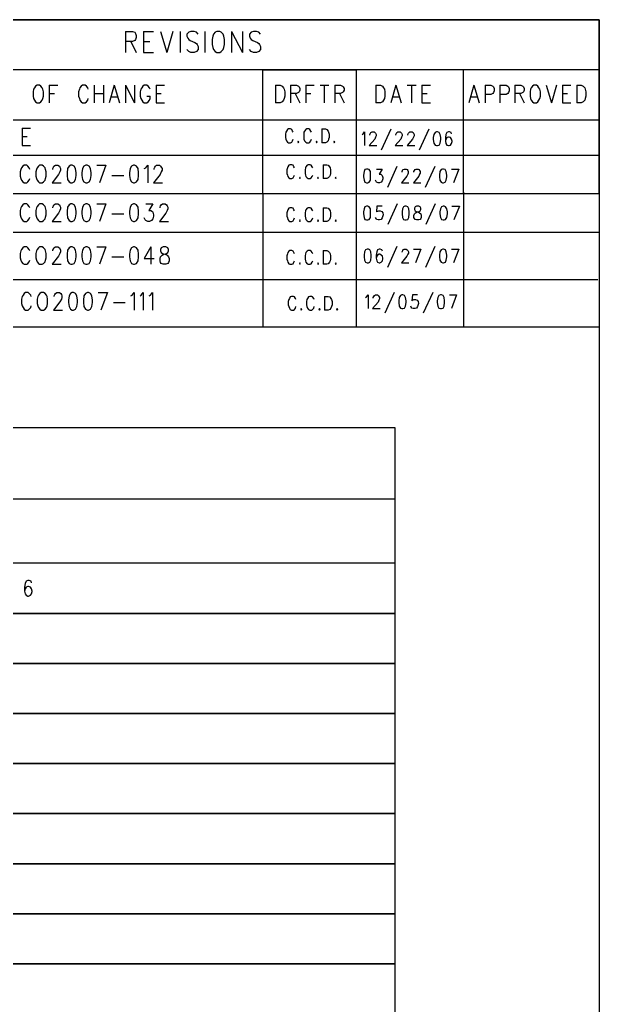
# Model space of a CAD drawing. Extents: x 11.9 to 28.1, y 10.8 to 21.2.
# Drawn here: x 26.067 to 28.093, y 17.754 to 21.199 of the extents above; entities that cross this region are included whole.
import ezdxf

# ---------------------------------------------------------------- set-up
doc = ezdxf.new("R2010")
doc.units = 0
doc.header["$MEASUREMENT"] = 0
doc.layers.add('LAYNR1', color=2, linetype='Continuous')

msp = doc.modelspace()

# ---------------------------------------------------------------- linework, layer by layer
at = {"layer": 'LAYNR1', "color": 7}
for points in [[(11.892, 21.199), (28.093, 21.199)], [(28.093, 21.199), (25.093, 21.199)], [(28.093, 21.199), (28.093, 10.799)], [(28.093, 20.591), (28.093, 21.199)], [(26.437, 21.158), (26.437, 21.084)], [(26.437, 21.158), (26.462, 21.158), (26.47, 21.155), (26.472, 21.151), (26.475, 21.144), (26.475, 21.137), (26.472, 21.13), (26.47, 21.126), (26.462, 21.123), (26.437, 21.123)], [(26.5, 21.158), (26.5, 21.084)], [(26.5, 21.158), (26.535, 21.158)], [(26.56, 21.158), (26.582, 21.084)], [(26.603, 21.158), (26.582, 21.084)], [(26.628, 21.158), (26.628, 21.084)], [(26.691, 21.148), (26.685, 21.155), (26.677, 21.158), (26.666, 21.158), (26.658, 21.155), (26.652, 21.148), (26.652, 21.141)], [(26.715, 21.158), (26.715, 21.084)], [(26.756, 21.158), (26.751, 21.155), (26.745, 21.148), (26.742, 21.141)], [(26.781, 21.141), (26.778, 21.148), (26.772, 21.155), (26.767, 21.158), (26.756, 21.158)], [(26.808, 21.158), (26.808, 21.084)], [(26.808, 21.158), (26.846, 21.084)], [(26.846, 21.158), (26.846, 21.084)], [(26.909, 21.148), (26.903, 21.155), (26.895, 21.158), (26.884, 21.158), (26.876, 21.155), (26.871, 21.148), (26.871, 21.141)], [(26.456, 21.123), (26.475, 21.084)], [(26.5, 21.123), (26.522, 21.123)], [(26.652, 21.141), (26.655, 21.134), (26.658, 21.13), (26.663, 21.126), (26.68, 21.119), (26.685, 21.116), (26.688, 21.112)], [(26.742, 21.141), (26.74, 21.13), (26.74, 21.112)], [(26.783, 21.112), (26.783, 21.13), (26.781, 21.141)], [(26.871, 21.141), (26.873, 21.134), (26.876, 21.13), (26.882, 21.126), (26.898, 21.119), (26.903, 21.116), (26.906, 21.112)], [(26.5, 21.084), (26.535, 21.084)], [(26.666, 21.084), (26.658, 21.088), (26.652, 21.095)], [(26.677, 21.084), (26.666, 21.084)], [(26.688, 21.112), (26.691, 21.105), (26.691, 21.095), (26.685, 21.088), (26.677, 21.084)], [(26.74, 21.112), (26.742, 21.102), (26.745, 21.095), (26.751, 21.088), (26.756, 21.084)], [(26.756, 21.084), (26.767, 21.084)], [(26.767, 21.084), (26.772, 21.088), (26.778, 21.095), (26.781, 21.102), (26.783, 21.112)], [(26.884, 21.084), (26.876, 21.088), (26.871, 21.095)], [(26.895, 21.084), (26.884, 21.084)], [(26.906, 21.112), (26.909, 21.105), (26.909, 21.095), (26.903, 21.088), (26.895, 21.084)], [(28.093, 21.024), (25.093, 21.024)], [(26.917, 20.591), (26.917, 21.024)], [(26.917, 21.024), (27.243, 21.024)], [(27.243, 21.024), (27.243, 20.591)], [(27.618, 20.591), (27.618, 21.024)], [(28.093, 20.599), (28.093, 21.024)], [(26.116, 20.956), (26.114, 20.947), (26.114, 20.932)], [(26.128, 20.97), (26.123, 20.967), (26.119, 20.961), (26.116, 20.956)], [(26.148, 20.956), (26.146, 20.961), (26.141, 20.967), (26.137, 20.97), (26.128, 20.97)], [(26.151, 20.932), (26.151, 20.947), (26.148, 20.956)], [(26.171, 20.97), (26.171, 20.909)], [(26.171, 20.97), (26.201, 20.97)], [(26.276, 20.956), (26.273, 20.947), (26.273, 20.932)], [(26.307, 20.956), (26.305, 20.961), (26.301, 20.967), (26.296, 20.97), (26.287, 20.97), (26.282, 20.967), (26.278, 20.961), (26.276, 20.956)], [(26.328, 20.97), (26.328, 20.909)], [(26.36, 20.97), (26.36, 20.909)], [(26.398, 20.97), (26.38, 20.909)], [(26.398, 20.97), (26.416, 20.909)], [(26.437, 20.97), (26.437, 20.909)], [(26.437, 20.97), (26.469, 20.909)], [(26.469, 20.97), (26.469, 20.909)], [(26.491, 20.956), (26.489, 20.947), (26.489, 20.932)], [(26.523, 20.956), (26.521, 20.961), (26.516, 20.967), (26.512, 20.97), (26.503, 20.97), (26.498, 20.967), (26.494, 20.961), (26.491, 20.956)], [(26.544, 20.97), (26.544, 20.909)], [(26.544, 20.97), (26.573, 20.97)], [(26.962, 20.97), (26.962, 20.909)], [(26.962, 20.97), (26.978, 20.97), (26.985, 20.967), (26.989, 20.961), (26.992, 20.956)], [(26.992, 20.956), (26.994, 20.947), (26.994, 20.932)], [(27.014, 20.97), (27.014, 20.909)], [(27.014, 20.97), (27.035, 20.97), (27.042, 20.967), (27.044, 20.964), (27.046, 20.959), (27.046, 20.953), (27.044, 20.947), (27.042, 20.944), (27.035, 20.941), (27.014, 20.941)], [(27.067, 20.97), (27.067, 20.909)], [(27.067, 20.97), (27.096, 20.97)], [(27.117, 20.97), (27.148, 20.97)], [(27.132, 20.97), (27.132, 20.909)], [(27.169, 20.97), (27.169, 20.909)], [(27.169, 20.97), (27.189, 20.97), (27.196, 20.967), (27.198, 20.964), (27.201, 20.959), (27.201, 20.953), (27.198, 20.947), (27.196, 20.944), (27.189, 20.941), (27.169, 20.941)], [(27.312, 20.97), (27.312, 20.909)], [(27.312, 20.97), (27.328, 20.97), (27.335, 20.967), (27.339, 20.961), (27.342, 20.956)], [(27.342, 20.956), (27.344, 20.947), (27.344, 20.932)], [(27.382, 20.97), (27.364, 20.909)], [(27.382, 20.97), (27.401, 20.909)], [(27.421, 20.97), (27.453, 20.97)], [(27.437, 20.97), (27.437, 20.909)], [(27.473, 20.97), (27.473, 20.909)], [(27.473, 20.97), (27.503, 20.97)], [(27.655, 20.97), (27.637, 20.909)], [(27.655, 20.97), (27.673, 20.909)], [(27.694, 20.97), (27.694, 20.909)], [(27.694, 20.97), (27.714, 20.97), (27.721, 20.967), (27.723, 20.964), (27.726, 20.959), (27.726, 20.95), (27.723, 20.944), (27.721, 20.941), (27.714, 20.938), (27.694, 20.938)], [(27.746, 20.97), (27.746, 20.909)], [(27.746, 20.97), (27.767, 20.97), (27.773, 20.967), (27.776, 20.964), (27.778, 20.959), (27.778, 20.95), (27.776, 20.944), (27.773, 20.941), (27.767, 20.938), (27.746, 20.938)], [(27.798, 20.97), (27.798, 20.909)], [(27.798, 20.97), (27.819, 20.97), (27.826, 20.967), (27.828, 20.964), (27.83, 20.959), (27.83, 20.953), (27.828, 20.947), (27.826, 20.944), (27.819, 20.941), (27.798, 20.941)], [(27.853, 20.956), (27.851, 20.947), (27.851, 20.932)], [(27.864, 20.97), (27.86, 20.967), (27.855, 20.961), (27.853, 20.956)], [(27.885, 20.956), (27.882, 20.961), (27.878, 20.967), (27.873, 20.97), (27.864, 20.97)], [(27.887, 20.932), (27.887, 20.947), (27.885, 20.956)], [(27.907, 20.97), (27.926, 20.909)], [(27.944, 20.97), (27.926, 20.909)], [(27.964, 20.97), (27.964, 20.909)], [(27.964, 20.97), (27.994, 20.97)], [(28.014, 20.97), (28.014, 20.909)], [(28.014, 20.97), (28.03, 20.97), (28.037, 20.967), (28.042, 20.961), (28.044, 20.956)], [(28.044, 20.956), (28.046, 20.947), (28.046, 20.932)], [(26.114, 20.932), (26.116, 20.924), (26.119, 20.918), (26.123, 20.912), (26.128, 20.909)], [(26.137, 20.909), (26.141, 20.912), (26.146, 20.918), (26.148, 20.924), (26.151, 20.932)], [(26.171, 20.941), (26.189, 20.941)], [(26.273, 20.932), (26.276, 20.924), (26.278, 20.918), (26.282, 20.912), (26.287, 20.909)], [(26.296, 20.909), (26.301, 20.912), (26.305, 20.918), (26.307, 20.924)], [(26.328, 20.941), (26.36, 20.941)], [(26.387, 20.929), (26.41, 20.929)], [(26.489, 20.932), (26.491, 20.924), (26.494, 20.918), (26.498, 20.912), (26.503, 20.909)], [(26.512, 20.909), (26.516, 20.912), (26.521, 20.918), (26.523, 20.924), (26.523, 20.932)], [(26.512, 20.932), (26.523, 20.932)], [(26.544, 20.941), (26.562, 20.941)], [(26.994, 20.932), (26.992, 20.924), (26.989, 20.918), (26.985, 20.912), (26.978, 20.909)], [(27.03, 20.941), (27.046, 20.909)], [(27.067, 20.941), (27.085, 20.941)], [(27.185, 20.941), (27.201, 20.909)], [(27.344, 20.932), (27.342, 20.924), (27.339, 20.918), (27.335, 20.912), (27.328, 20.909)], [(27.371, 20.929), (27.394, 20.929)], [(27.473, 20.941), (27.492, 20.941)], [(27.644, 20.929), (27.667, 20.929)], [(27.814, 20.941), (27.83, 20.909)], [(27.851, 20.932), (27.853, 20.924), (27.855, 20.918), (27.86, 20.912), (27.864, 20.909)], [(27.873, 20.909), (27.878, 20.912), (27.882, 20.918), (27.885, 20.924), (27.887, 20.932)], [(27.964, 20.941), (27.982, 20.941)], [(28.046, 20.932), (28.044, 20.924), (28.042, 20.918), (28.037, 20.912), (28.03, 20.909)], [(26.128, 20.909), (26.137, 20.909)], [(26.287, 20.909), (26.296, 20.909)], [(26.503, 20.909), (26.512, 20.909)], [(26.544, 20.909), (26.573, 20.909)], [(26.978, 20.909), (26.962, 20.909)], [(27.328, 20.909), (27.312, 20.909)], [(27.473, 20.909), (27.503, 20.909)], [(27.864, 20.909), (27.873, 20.909)], [(27.964, 20.909), (27.994, 20.909)], [(28.03, 20.909), (28.014, 20.909)], [(25.093, 20.849), (28.093, 20.849)], [(28.093, 20.849), (28.093, 20.724)], [(26.076, 20.82), (26.076, 20.759)], [(26.076, 20.82), (26.105, 20.82)], [(27.023, 20.806), (27.021, 20.81), (27.018, 20.815), (27.014, 20.817), (27.007, 20.817), (27.003, 20.815), (27, 20.81), (26.998, 20.806)], [(27.087, 20.806), (27.085, 20.81), (27.081, 20.815), (27.078, 20.817), (27.071, 20.817), (27.067, 20.815), (27.063, 20.81), (27.061, 20.806)], [(27.123, 20.817), (27.123, 20.769)], [(27.123, 20.817), (27.136, 20.817), (27.141, 20.815), (27.145, 20.81), (27.147, 20.806)], [(27.364, 20.816), (27.331, 20.743)], [(27.497, 20.816), (27.464, 20.743)], [(26.076, 20.791), (26.094, 20.791)], [(26.998, 20.806), (26.996, 20.799), (26.996, 20.787)], [(26.996, 20.787), (26.998, 20.781), (27, 20.776), (27.003, 20.771), (27.007, 20.769)], [(27.014, 20.769), (27.018, 20.771), (27.021, 20.776), (27.023, 20.781)], [(27.041, 20.774), (27.04, 20.771), (27.041, 20.769)], [(27.041, 20.769), (27.043, 20.771), (27.041, 20.774)], [(27.061, 20.806), (27.06, 20.799), (27.06, 20.787)], [(27.06, 20.787), (27.061, 20.781), (27.063, 20.776), (27.067, 20.771), (27.071, 20.769)], [(27.078, 20.769), (27.081, 20.771), (27.085, 20.776), (27.087, 20.781)], [(27.105, 20.774), (27.103, 20.771), (27.105, 20.769)], [(27.105, 20.769), (27.107, 20.771), (27.105, 20.774)], [(27.149, 20.787), (27.147, 20.781), (27.145, 20.776), (27.141, 20.771), (27.136, 20.769)], [(27.147, 20.806), (27.149, 20.799), (27.149, 20.787)], [(27.167, 20.774), (27.165, 20.771), (27.167, 20.769)], [(27.167, 20.769), (27.169, 20.771), (27.167, 20.774)], [(27.264, 20.798), (27.268, 20.8), (27.273, 20.807), (27.273, 20.759)], [(27.291, 20.796), (27.291, 20.798), (27.293, 20.802), (27.295, 20.805), (27.299, 20.807), (27.306, 20.807), (27.309, 20.805), (27.311, 20.802), (27.313, 20.798), (27.313, 20.793), (27.311, 20.789), (27.308, 20.782), (27.289, 20.759)], [(27.382, 20.796), (27.382, 20.798), (27.384, 20.802), (27.386, 20.805), (27.389, 20.807), (27.397, 20.807), (27.4, 20.805), (27.402, 20.802), (27.404, 20.798), (27.404, 20.793), (27.402, 20.789), (27.399, 20.782), (27.38, 20.759)], [(27.424, 20.796), (27.424, 20.798), (27.426, 20.802), (27.428, 20.805), (27.431, 20.807), (27.439, 20.807), (27.442, 20.805), (27.444, 20.802), (27.446, 20.798), (27.446, 20.793), (27.444, 20.789), (27.44, 20.782), (27.422, 20.759)], [(27.524, 20.807), (27.519, 20.805), (27.515, 20.798), (27.513, 20.787), (27.513, 20.78), (27.515, 20.768), (27.519, 20.761), (27.524, 20.759)], [(27.528, 20.759), (27.533, 20.761), (27.537, 20.768), (27.539, 20.78), (27.539, 20.787), (27.537, 20.798), (27.533, 20.805), (27.528, 20.807), (27.524, 20.807)], [(27.577, 20.8), (27.575, 20.805), (27.569, 20.807), (27.566, 20.807), (27.56, 20.805), (27.557, 20.798), (27.555, 20.787), (27.555, 20.775), (27.557, 20.766), (27.56, 20.761), (27.566, 20.759)], [(27.568, 20.759), (27.573, 20.761), (27.577, 20.766), (27.579, 20.773), (27.579, 20.775), (27.577, 20.782), (27.573, 20.787), (27.568, 20.789), (27.566, 20.789), (27.56, 20.787), (27.557, 20.782), (27.555, 20.775)], [(26.076, 20.759), (26.105, 20.759)], [(27.007, 20.769), (27.014, 20.769)], [(27.071, 20.769), (27.078, 20.769)], [(27.136, 20.769), (27.123, 20.769)], [(27.289, 20.759), (27.315, 20.759)], [(27.38, 20.759), (27.406, 20.759)], [(27.422, 20.759), (27.448, 20.759)], [(27.524, 20.759), (27.528, 20.759)], [(27.566, 20.759), (27.568, 20.759)], [(28.093, 20.724), (25.093, 20.724)], [(26.071, 20.676), (26.069, 20.667), (26.069, 20.652)], [(26.103, 20.676), (26.101, 20.681), (26.096, 20.687), (26.092, 20.69), (26.083, 20.69), (26.078, 20.687), (26.074, 20.681), (26.071, 20.676)], [(26.126, 20.676), (26.124, 20.667), (26.124, 20.652)], [(26.137, 20.69), (26.133, 20.687), (26.128, 20.681), (26.126, 20.676)], [(26.158, 20.676), (26.156, 20.681), (26.151, 20.687), (26.146, 20.69), (26.137, 20.69)], [(26.16, 20.652), (26.16, 20.667), (26.158, 20.676)], [(26.183, 20.676), (26.183, 20.679), (26.185, 20.684), (26.187, 20.687), (26.192, 20.69), (26.201, 20.69), (26.206, 20.687), (26.208, 20.684), (26.21, 20.679), (26.21, 20.673), (26.208, 20.667), (26.203, 20.658), (26.181, 20.629)], [(26.246, 20.69), (26.24, 20.687), (26.235, 20.679), (26.233, 20.664), (26.233, 20.655), (26.235, 20.641), (26.24, 20.632), (26.246, 20.629)], [(26.251, 20.629), (26.258, 20.632), (26.262, 20.641), (26.265, 20.655), (26.265, 20.664), (26.262, 20.679), (26.258, 20.687), (26.251, 20.69), (26.246, 20.69)], [(26.299, 20.69), (26.292, 20.687), (26.287, 20.679), (26.285, 20.664), (26.285, 20.655), (26.287, 20.641), (26.292, 20.632), (26.299, 20.629)], [(26.303, 20.629), (26.31, 20.632), (26.315, 20.641), (26.317, 20.655), (26.317, 20.664), (26.315, 20.679), (26.31, 20.687), (26.303, 20.69), (26.299, 20.69)], [(26.337, 20.69), (26.369, 20.69)], [(26.369, 20.69), (26.346, 20.629)], [(26.465, 20.69), (26.458, 20.687), (26.453, 20.679), (26.451, 20.664), (26.451, 20.655), (26.453, 20.641), (26.458, 20.632), (26.465, 20.629)], [(26.469, 20.629), (26.476, 20.632), (26.481, 20.641), (26.483, 20.655), (26.483, 20.664), (26.481, 20.679), (26.476, 20.687), (26.469, 20.69), (26.465, 20.69)], [(26.503, 20.679), (26.508, 20.681), (26.515, 20.69), (26.515, 20.629)], [(26.537, 20.676), (26.537, 20.679), (26.54, 20.684), (26.542, 20.687), (26.546, 20.69), (26.556, 20.69), (26.56, 20.687), (26.562, 20.684), (26.565, 20.679), (26.565, 20.673), (26.562, 20.667), (26.558, 20.658), (26.535, 20.629)], [(27.003, 20.681), (27.001, 20.674), (27.001, 20.662)], [(27.028, 20.681), (27.026, 20.685), (27.023, 20.69), (27.019, 20.692), (27.012, 20.692), (27.008, 20.69), (27.005, 20.685), (27.003, 20.681)], [(27.066, 20.681), (27.065, 20.674), (27.065, 20.662)], [(27.092, 20.681), (27.09, 20.685), (27.086, 20.69), (27.083, 20.692), (27.076, 20.692), (27.072, 20.69), (27.068, 20.685), (27.066, 20.681)], [(27.128, 20.692), (27.128, 20.644)], [(27.128, 20.692), (27.141, 20.692), (27.146, 20.69), (27.15, 20.685), (27.152, 20.681)], [(27.152, 20.681), (27.154, 20.674), (27.154, 20.662)], [(27.28, 20.677), (27.274, 20.675), (27.271, 20.668), (27.269, 20.656), (27.269, 20.65), (27.271, 20.638), (27.274, 20.631), (27.28, 20.629)], [(27.284, 20.629), (27.289, 20.631), (27.293, 20.638), (27.294, 20.65), (27.294, 20.656), (27.293, 20.668), (27.289, 20.675), (27.284, 20.677), (27.28, 20.677)], [(27.314, 20.677), (27.334, 20.677), (27.324, 20.659), (27.329, 20.659), (27.333, 20.656), (27.334, 20.654), (27.336, 20.647)], [(27.385, 20.686), (27.353, 20.613)], [(27.404, 20.666), (27.404, 20.668), (27.405, 20.672), (27.407, 20.675), (27.411, 20.677), (27.418, 20.677), (27.422, 20.675), (27.424, 20.672), (27.425, 20.668), (27.425, 20.663), (27.424, 20.659), (27.42, 20.652), (27.402, 20.629)], [(27.445, 20.666), (27.445, 20.668), (27.447, 20.672), (27.449, 20.675), (27.453, 20.677), (27.46, 20.677), (27.464, 20.675), (27.465, 20.672), (27.467, 20.668), (27.467, 20.663), (27.465, 20.659), (27.462, 20.652), (27.444, 20.629)], [(27.518, 20.686), (27.485, 20.613)], [(27.545, 20.677), (27.54, 20.675), (27.536, 20.668), (27.534, 20.656), (27.534, 20.65), (27.536, 20.638), (27.54, 20.631), (27.545, 20.629)], [(27.549, 20.629), (27.554, 20.631), (27.558, 20.638), (27.56, 20.65), (27.56, 20.656), (27.558, 20.668), (27.554, 20.675), (27.549, 20.677), (27.545, 20.677)], [(27.576, 20.677), (27.602, 20.677)], [(27.602, 20.677), (27.584, 20.629)], [(26.069, 20.652), (26.071, 20.644), (26.074, 20.638), (26.078, 20.632), (26.083, 20.629)], [(26.092, 20.629), (26.096, 20.632), (26.101, 20.638), (26.103, 20.644)], [(26.124, 20.652), (26.126, 20.644), (26.128, 20.638), (26.133, 20.632), (26.137, 20.629)], [(26.146, 20.629), (26.151, 20.632), (26.156, 20.638), (26.158, 20.644), (26.16, 20.652)], [(26.39, 20.655), (26.431, 20.655)], [(27.001, 20.662), (27.003, 20.656), (27.005, 20.651), (27.008, 20.646), (27.012, 20.644)], [(27.012, 20.644), (27.019, 20.644)], [(27.019, 20.644), (27.023, 20.646), (27.026, 20.651), (27.028, 20.656)], [(27.046, 20.649), (27.045, 20.646), (27.046, 20.644)], [(27.046, 20.644), (27.048, 20.646), (27.046, 20.649)], [(27.065, 20.662), (27.066, 20.656), (27.068, 20.651), (27.072, 20.646), (27.076, 20.644)], [(27.076, 20.644), (27.083, 20.644)], [(27.083, 20.644), (27.086, 20.646), (27.09, 20.651), (27.092, 20.656)], [(27.11, 20.649), (27.108, 20.646), (27.11, 20.644)], [(27.11, 20.644), (27.112, 20.646), (27.11, 20.649)], [(27.141, 20.644), (27.128, 20.644)], [(27.154, 20.662), (27.152, 20.656), (27.15, 20.651), (27.146, 20.646), (27.141, 20.644)], [(27.172, 20.649), (27.17, 20.646), (27.172, 20.644)], [(27.172, 20.644), (27.174, 20.646), (27.172, 20.649)], [(27.32, 20.629), (27.314, 20.631), (27.313, 20.634), (27.311, 20.638)], [(27.336, 20.647), (27.336, 20.643), (27.334, 20.636), (27.331, 20.631), (27.325, 20.629)], [(26.083, 20.629), (26.092, 20.629)], [(26.137, 20.629), (26.146, 20.629)], [(26.181, 20.629), (26.212, 20.629)], [(26.246, 20.629), (26.251, 20.629)], [(26.299, 20.629), (26.303, 20.629)], [(26.465, 20.629), (26.469, 20.629)], [(26.535, 20.629), (26.567, 20.629)], [(27.28, 20.629), (27.284, 20.629)], [(27.325, 20.629), (27.32, 20.629)], [(27.402, 20.629), (27.427, 20.629)], [(27.444, 20.629), (27.469, 20.629)], [(27.545, 20.629), (27.549, 20.629)], [(25.093, 20.591), (28.093, 20.591)], [(25.362, 20.591), (26.917, 20.591)], [(26.917, 20.591), (26.917, 20.126)], [(27.243, 20.591), (27.618, 20.591)], [(27.243, 20.591), (27.243, 20.126)], [(27.618, 20.596), (27.618, 20.126)], [(26.071, 20.541), (26.069, 20.532), (26.069, 20.517)], [(26.103, 20.541), (26.101, 20.546), (26.096, 20.552), (26.092, 20.555), (26.083, 20.555), (26.078, 20.552), (26.074, 20.546), (26.071, 20.541)], [(26.126, 20.541), (26.124, 20.532), (26.124, 20.517)], [(26.137, 20.555), (26.133, 20.552), (26.128, 20.546), (26.126, 20.541)], [(26.158, 20.541), (26.156, 20.546), (26.151, 20.552), (26.146, 20.555), (26.137, 20.555)], [(26.16, 20.517), (26.16, 20.532), (26.158, 20.541)], [(26.183, 20.541), (26.183, 20.544), (26.185, 20.549), (26.187, 20.552), (26.192, 20.555), (26.201, 20.555), (26.206, 20.552), (26.208, 20.549), (26.21, 20.544), (26.21, 20.538), (26.208, 20.532), (26.203, 20.523), (26.181, 20.494)], [(26.246, 20.555), (26.24, 20.552), (26.235, 20.544), (26.233, 20.529), (26.233, 20.52), (26.235, 20.506), (26.24, 20.497), (26.246, 20.494)], [(26.251, 20.494), (26.258, 20.497), (26.262, 20.506), (26.265, 20.52), (26.265, 20.529), (26.262, 20.544), (26.258, 20.552), (26.251, 20.555), (26.246, 20.555)], [(26.299, 20.555), (26.292, 20.552), (26.287, 20.544), (26.285, 20.529), (26.285, 20.52), (26.287, 20.506), (26.292, 20.497), (26.299, 20.494)], [(26.303, 20.494), (26.31, 20.497), (26.315, 20.506), (26.317, 20.52), (26.317, 20.529), (26.315, 20.544), (26.31, 20.552), (26.303, 20.555), (26.299, 20.555)], [(26.337, 20.555), (26.369, 20.555)], [(26.369, 20.555), (26.346, 20.494)], [(26.465, 20.555), (26.458, 20.552), (26.453, 20.544), (26.451, 20.529), (26.451, 20.52), (26.453, 20.506), (26.458, 20.497), (26.465, 20.494)], [(26.469, 20.494), (26.476, 20.497), (26.481, 20.506), (26.483, 20.52), (26.483, 20.529), (26.481, 20.544), (26.476, 20.552), (26.469, 20.555), (26.465, 20.555)], [(26.508, 20.555), (26.533, 20.555), (26.519, 20.532), (26.526, 20.532), (26.531, 20.529), (26.533, 20.526), (26.535, 20.517)], [(26.558, 20.541), (26.558, 20.544), (26.56, 20.549), (26.562, 20.552), (26.567, 20.555), (26.576, 20.555), (26.581, 20.552), (26.583, 20.549), (26.585, 20.544), (26.585, 20.538), (26.583, 20.532), (26.578, 20.523), (26.556, 20.494)], [(27.028, 20.531), (27.026, 20.535), (27.023, 20.54), (27.019, 20.542), (27.012, 20.542), (27.008, 20.54), (27.005, 20.535), (27.003, 20.531)], [(27.092, 20.531), (27.09, 20.535), (27.086, 20.54), (27.083, 20.542), (27.076, 20.542), (27.072, 20.54), (27.068, 20.535), (27.066, 20.531)], [(27.128, 20.542), (27.128, 20.494)], [(27.128, 20.542), (27.141, 20.542), (27.146, 20.54), (27.15, 20.535), (27.152, 20.531)], [(27.28, 20.547), (27.274, 20.545), (27.271, 20.538), (27.269, 20.527), (27.269, 20.52), (27.271, 20.508), (27.274, 20.501), (27.28, 20.499)], [(27.284, 20.499), (27.289, 20.501), (27.293, 20.508), (27.294, 20.52), (27.294, 20.527), (27.293, 20.538), (27.289, 20.545), (27.284, 20.547), (27.28, 20.547)], [(27.334, 20.547), (27.316, 20.547), (27.314, 20.527), (27.316, 20.529), (27.322, 20.531), (27.327, 20.531), (27.333, 20.529), (27.336, 20.524), (27.338, 20.517)], [(27.387, 20.556), (27.354, 20.483)], [(27.414, 20.547), (27.409, 20.545), (27.405, 20.538), (27.404, 20.527), (27.404, 20.52), (27.405, 20.508), (27.409, 20.501), (27.414, 20.499)], [(27.418, 20.499), (27.424, 20.501), (27.427, 20.508), (27.429, 20.52), (27.429, 20.527), (27.427, 20.538), (27.424, 20.545), (27.418, 20.547), (27.414, 20.547)], [(27.454, 20.499), (27.449, 20.501), (27.447, 20.504), (27.445, 20.508), (27.445, 20.515), (27.447, 20.52), (27.451, 20.524), (27.456, 20.527), (27.464, 20.529), (27.467, 20.531), (27.469, 20.536)], [(27.454, 20.547), (27.449, 20.545), (27.447, 20.54), (27.447, 20.536)], [(27.447, 20.536), (27.449, 20.531), (27.453, 20.529), (27.46, 20.527), (27.465, 20.524), (27.469, 20.52), (27.471, 20.515), (27.471, 20.508), (27.469, 20.504), (27.467, 20.501), (27.462, 20.499)], [(27.469, 20.536), (27.469, 20.54), (27.467, 20.545), (27.462, 20.547), (27.454, 20.547)], [(27.52, 20.556), (27.487, 20.483)], [(27.547, 20.547), (27.542, 20.545), (27.538, 20.538), (27.536, 20.527), (27.536, 20.52), (27.538, 20.508), (27.542, 20.501), (27.547, 20.499)], [(27.551, 20.499), (27.556, 20.501), (27.56, 20.508), (27.562, 20.52), (27.562, 20.527), (27.56, 20.538), (27.556, 20.545), (27.551, 20.547), (27.547, 20.547)], [(27.578, 20.547), (27.604, 20.547)], [(27.604, 20.547), (27.585, 20.499)], [(26.069, 20.517), (26.071, 20.509), (26.074, 20.503), (26.078, 20.497), (26.083, 20.494)], [(26.092, 20.494), (26.096, 20.497), (26.101, 20.503), (26.103, 20.509)], [(26.124, 20.517), (26.126, 20.509), (26.128, 20.503), (26.133, 20.497), (26.137, 20.494)], [(26.146, 20.494), (26.151, 20.497), (26.156, 20.503), (26.158, 20.509), (26.16, 20.517)], [(26.39, 20.52), (26.431, 20.52)], [(26.515, 20.494), (26.508, 20.497), (26.506, 20.5), (26.503, 20.506)], [(26.535, 20.517), (26.535, 20.512), (26.533, 20.503), (26.528, 20.497), (26.521, 20.494)], [(27.003, 20.531), (27.001, 20.524), (27.001, 20.512)], [(27.001, 20.512), (27.003, 20.506), (27.005, 20.501), (27.008, 20.496), (27.012, 20.494)], [(27.019, 20.494), (27.023, 20.496), (27.026, 20.501), (27.028, 20.506)], [(27.046, 20.499), (27.045, 20.496), (27.046, 20.494)], [(27.046, 20.494), (27.048, 20.496), (27.046, 20.499)], [(27.066, 20.531), (27.065, 20.524), (27.065, 20.512)], [(27.065, 20.512), (27.066, 20.506), (27.068, 20.501), (27.072, 20.496), (27.076, 20.494)], [(27.083, 20.494), (27.086, 20.496), (27.09, 20.501), (27.092, 20.506)], [(27.11, 20.499), (27.108, 20.496), (27.11, 20.494)], [(27.11, 20.494), (27.112, 20.496), (27.11, 20.499)], [(27.154, 20.512), (27.152, 20.506), (27.15, 20.501), (27.146, 20.496), (27.141, 20.494)], [(27.152, 20.531), (27.154, 20.524), (27.154, 20.512)], [(27.172, 20.499), (27.17, 20.496), (27.172, 20.494)], [(27.172, 20.494), (27.174, 20.496), (27.172, 20.499)], [(27.28, 20.499), (27.284, 20.499)], [(27.32, 20.499), (27.314, 20.501), (27.313, 20.504), (27.311, 20.508)], [(27.325, 20.499), (27.32, 20.499)], [(27.338, 20.517), (27.336, 20.513), (27.334, 20.506), (27.331, 20.501), (27.325, 20.499)], [(27.414, 20.499), (27.418, 20.499)], [(27.462, 20.499), (27.454, 20.499)], [(27.547, 20.499), (27.551, 20.499)], [(26.083, 20.494), (26.092, 20.494)], [(26.137, 20.494), (26.146, 20.494)], [(26.181, 20.494), (26.212, 20.494)], [(26.246, 20.494), (26.251, 20.494)], [(26.299, 20.494), (26.303, 20.494)], [(26.465, 20.494), (26.469, 20.494)], [(26.521, 20.494), (26.515, 20.494)], [(26.556, 20.494), (26.587, 20.494)], [(27.012, 20.494), (27.019, 20.494)], [(27.076, 20.494), (27.083, 20.494)], [(27.141, 20.494), (27.128, 20.494)], [(25.093, 20.456), (28.093, 20.456)], [(26.103, 20.391), (26.101, 20.396), (26.096, 20.402), (26.092, 20.405), (26.083, 20.405), (26.078, 20.402), (26.074, 20.396), (26.071, 20.391)], [(26.137, 20.405), (26.133, 20.402), (26.128, 20.396), (26.126, 20.391)], [(26.158, 20.391), (26.156, 20.396), (26.151, 20.402), (26.146, 20.405), (26.137, 20.405)], [(26.183, 20.391), (26.183, 20.394), (26.185, 20.399), (26.187, 20.402), (26.192, 20.405), (26.201, 20.405), (26.206, 20.402), (26.208, 20.399), (26.21, 20.394), (26.21, 20.388), (26.208, 20.382), (26.203, 20.373), (26.181, 20.344)], [(26.246, 20.405), (26.24, 20.402), (26.235, 20.394), (26.233, 20.379), (26.233, 20.37), (26.235, 20.356), (26.24, 20.347), (26.246, 20.344)], [(26.251, 20.344), (26.258, 20.347), (26.262, 20.356), (26.265, 20.37), (26.265, 20.379), (26.262, 20.394), (26.258, 20.402), (26.251, 20.405), (26.246, 20.405)], [(26.299, 20.405), (26.292, 20.402), (26.287, 20.394), (26.285, 20.379), (26.285, 20.37), (26.287, 20.356), (26.292, 20.347), (26.299, 20.344)], [(26.303, 20.344), (26.31, 20.347), (26.315, 20.356), (26.317, 20.37), (26.317, 20.379), (26.315, 20.394), (26.31, 20.402), (26.303, 20.405), (26.299, 20.405)], [(26.337, 20.405), (26.369, 20.405)], [(26.369, 20.405), (26.346, 20.344)], [(26.465, 20.405), (26.458, 20.402), (26.453, 20.394), (26.451, 20.379), (26.451, 20.37), (26.453, 20.356), (26.458, 20.347), (26.465, 20.344)], [(26.469, 20.344), (26.476, 20.347), (26.481, 20.356), (26.483, 20.37), (26.483, 20.379), (26.481, 20.394), (26.476, 20.402), (26.469, 20.405), (26.465, 20.405)], [(26.526, 20.405), (26.503, 20.364), (26.537, 20.364)], [(26.526, 20.405), (26.526, 20.344)], [(26.569, 20.405), (26.562, 20.402), (26.56, 20.396), (26.56, 20.391)], [(26.587, 20.391), (26.587, 20.396), (26.585, 20.402), (26.578, 20.405), (26.569, 20.405)], [(27.282, 20.397), (27.276, 20.395), (27.273, 20.388), (27.271, 20.376), (27.271, 20.37), (27.273, 20.358), (27.276, 20.351), (27.282, 20.349)], [(27.286, 20.349), (27.291, 20.351), (27.295, 20.358), (27.296, 20.37), (27.296, 20.376), (27.295, 20.388), (27.291, 20.395), (27.286, 20.397), (27.282, 20.397)], [(27.335, 20.39), (27.333, 20.395), (27.327, 20.397), (27.324, 20.397), (27.318, 20.395), (27.315, 20.388), (27.313, 20.376), (27.313, 20.365), (27.315, 20.356), (27.318, 20.351), (27.324, 20.349)], [(27.386, 20.406), (27.353, 20.333)], [(27.404, 20.386), (27.404, 20.388), (27.406, 20.392), (27.407, 20.395), (27.411, 20.397), (27.418, 20.397), (27.422, 20.395), (27.424, 20.392), (27.426, 20.388), (27.426, 20.383), (27.424, 20.379), (27.42, 20.372), (27.402, 20.349)], [(27.444, 20.397), (27.469, 20.397)], [(27.469, 20.397), (27.451, 20.349)], [(27.518, 20.406), (27.486, 20.333)], [(27.546, 20.397), (27.54, 20.395), (27.536, 20.388), (27.535, 20.376), (27.535, 20.37), (27.536, 20.358), (27.54, 20.351), (27.546, 20.349)], [(27.549, 20.349), (27.555, 20.351), (27.558, 20.358), (27.56, 20.37), (27.56, 20.376), (27.558, 20.388), (27.555, 20.395), (27.549, 20.397), (27.546, 20.397)], [(27.576, 20.397), (27.602, 20.397)], [(27.602, 20.397), (27.584, 20.349)], [(26.071, 20.391), (26.069, 20.382), (26.069, 20.367)], [(26.069, 20.367), (26.071, 20.359), (26.074, 20.353), (26.078, 20.347), (26.083, 20.344)], [(26.126, 20.391), (26.124, 20.382), (26.124, 20.367)], [(26.124, 20.367), (26.126, 20.359), (26.128, 20.353), (26.133, 20.347), (26.137, 20.344)], [(26.146, 20.344), (26.151, 20.347), (26.156, 20.353), (26.158, 20.359), (26.16, 20.367)], [(26.16, 20.367), (26.16, 20.382), (26.158, 20.391)], [(26.39, 20.37), (26.431, 20.37)], [(26.569, 20.344), (26.562, 20.347), (26.56, 20.35), (26.558, 20.356), (26.558, 20.364), (26.56, 20.37), (26.565, 20.376), (26.571, 20.379), (26.581, 20.382), (26.585, 20.385), (26.587, 20.391)], [(26.56, 20.391), (26.562, 20.385), (26.567, 20.382), (26.576, 20.379), (26.583, 20.376), (26.587, 20.37), (26.59, 20.364), (26.59, 20.356), (26.587, 20.35), (26.585, 20.347), (26.578, 20.344)], [(27.003, 20.381), (27.001, 20.374), (27.001, 20.362)], [(27.001, 20.362), (27.003, 20.356), (27.005, 20.351), (27.008, 20.346), (27.012, 20.344)], [(27.028, 20.381), (27.026, 20.385), (27.023, 20.39), (27.019, 20.392), (27.012, 20.392), (27.008, 20.39), (27.005, 20.385), (27.003, 20.381)], [(27.066, 20.381), (27.065, 20.374), (27.065, 20.362)], [(27.065, 20.362), (27.066, 20.356), (27.068, 20.351), (27.072, 20.346), (27.076, 20.344)], [(27.092, 20.381), (27.09, 20.385), (27.086, 20.39), (27.083, 20.392), (27.076, 20.392), (27.072, 20.39), (27.068, 20.385), (27.066, 20.381)], [(27.128, 20.392), (27.128, 20.344)], [(27.128, 20.392), (27.141, 20.392), (27.146, 20.39), (27.15, 20.385), (27.152, 20.381)], [(27.154, 20.362), (27.152, 20.356), (27.15, 20.351), (27.146, 20.346), (27.141, 20.344)], [(27.152, 20.381), (27.154, 20.374), (27.154, 20.362)], [(27.326, 20.349), (27.331, 20.351), (27.335, 20.356), (27.336, 20.363), (27.336, 20.365), (27.335, 20.372), (27.331, 20.376), (27.326, 20.379), (27.324, 20.379), (27.318, 20.376), (27.315, 20.372), (27.313, 20.365)], [(26.083, 20.344), (26.092, 20.344)], [(26.092, 20.344), (26.096, 20.347), (26.101, 20.353), (26.103, 20.359)], [(26.137, 20.344), (26.146, 20.344)], [(26.181, 20.344), (26.212, 20.344)], [(26.246, 20.344), (26.251, 20.344)], [(26.299, 20.344), (26.303, 20.344)], [(26.465, 20.344), (26.469, 20.344)], [(26.578, 20.344), (26.569, 20.344)], [(27.012, 20.344), (27.019, 20.344)], [(27.019, 20.344), (27.023, 20.346), (27.026, 20.351), (27.028, 20.356)], [(27.046, 20.349), (27.045, 20.346), (27.046, 20.344)], [(27.046, 20.344), (27.048, 20.346), (27.046, 20.349)], [(27.076, 20.344), (27.083, 20.344)], [(27.083, 20.344), (27.086, 20.346), (27.09, 20.351), (27.092, 20.356)], [(27.11, 20.349), (27.108, 20.346), (27.11, 20.344)], [(27.11, 20.344), (27.112, 20.346), (27.11, 20.349)], [(27.141, 20.344), (27.128, 20.344)], [(27.172, 20.349), (27.17, 20.346), (27.172, 20.344)], [(27.172, 20.344), (27.174, 20.346), (27.172, 20.349)], [(27.282, 20.349), (27.286, 20.349)], [(27.324, 20.349), (27.326, 20.349)], [(27.402, 20.349), (27.427, 20.349)], [(27.546, 20.349), (27.549, 20.349)], [(25.093, 20.291), (28.088, 20.291)], [(26.076, 20.231), (26.074, 20.222), (26.074, 20.207)], [(26.108, 20.231), (26.106, 20.236), (26.101, 20.242), (26.097, 20.245), (26.088, 20.245), (26.083, 20.242), (26.079, 20.236), (26.076, 20.231)], [(26.131, 20.231), (26.129, 20.222), (26.129, 20.207)], [(26.142, 20.245), (26.138, 20.242), (26.133, 20.236), (26.131, 20.231)], [(26.163, 20.231), (26.161, 20.236), (26.156, 20.242), (26.151, 20.245), (26.142, 20.245)], [(26.165, 20.207), (26.165, 20.222), (26.163, 20.231)], [(26.188, 20.231), (26.188, 20.234), (26.19, 20.239), (26.192, 20.242), (26.197, 20.245), (26.206, 20.245), (26.211, 20.242), (26.213, 20.239), (26.215, 20.234), (26.215, 20.228), (26.213, 20.222), (26.208, 20.213), (26.186, 20.184)], [(26.251, 20.245), (26.245, 20.242), (26.24, 20.234), (26.238, 20.219), (26.238, 20.21), (26.24, 20.196), (26.245, 20.187), (26.251, 20.184)], [(26.256, 20.184), (26.263, 20.187), (26.267, 20.196), (26.27, 20.21), (26.27, 20.219), (26.267, 20.234), (26.263, 20.242), (26.256, 20.245), (26.251, 20.245)], [(26.304, 20.245), (26.297, 20.242), (26.292, 20.234), (26.29, 20.219), (26.29, 20.21), (26.292, 20.196), (26.297, 20.187), (26.304, 20.184)], [(26.308, 20.184), (26.315, 20.187), (26.32, 20.196), (26.322, 20.21), (26.322, 20.219), (26.32, 20.234), (26.315, 20.242), (26.308, 20.245), (26.304, 20.245)], [(26.342, 20.245), (26.374, 20.245)], [(26.374, 20.245), (26.351, 20.184)], [(26.456, 20.234), (26.461, 20.236), (26.467, 20.245), (26.467, 20.184)], [(26.488, 20.234), (26.492, 20.236), (26.499, 20.245), (26.499, 20.184)], [(26.52, 20.234), (26.524, 20.236), (26.531, 20.245), (26.531, 20.184)], [(27.033, 20.221), (27.031, 20.225), (27.028, 20.23), (27.024, 20.232), (27.017, 20.232), (27.013, 20.23), (27.01, 20.225), (27.008, 20.221)], [(27.097, 20.221), (27.095, 20.225), (27.091, 20.23), (27.088, 20.232), (27.081, 20.232), (27.077, 20.23), (27.073, 20.225), (27.071, 20.221)], [(27.133, 20.232), (27.133, 20.184)], [(27.133, 20.232), (27.146, 20.232), (27.151, 20.23), (27.155, 20.225), (27.157, 20.221)], [(27.276, 20.228), (27.28, 20.23), (27.285, 20.237), (27.285, 20.189)], [(27.303, 20.226), (27.303, 20.228), (27.305, 20.232), (27.307, 20.235), (27.311, 20.237), (27.318, 20.237), (27.321, 20.235), (27.323, 20.232), (27.325, 20.228), (27.325, 20.223), (27.323, 20.219), (27.32, 20.212), (27.301, 20.189)], [(27.376, 20.246), (27.343, 20.173)], [(27.403, 20.237), (27.398, 20.235), (27.394, 20.228), (27.392, 20.216), (27.392, 20.21), (27.394, 20.198), (27.398, 20.191), (27.403, 20.189)], [(27.407, 20.189), (27.412, 20.191), (27.416, 20.198), (27.418, 20.21), (27.418, 20.216), (27.416, 20.228), (27.412, 20.235), (27.407, 20.237), (27.403, 20.237)], [(27.458, 20.237), (27.44, 20.237), (27.438, 20.216), (27.44, 20.219), (27.445, 20.221), (27.451, 20.221), (27.456, 20.219), (27.46, 20.214), (27.461, 20.207)], [(27.511, 20.246), (27.478, 20.173)], [(27.538, 20.237), (27.532, 20.235), (27.529, 20.228), (27.527, 20.216), (27.527, 20.21), (27.529, 20.198), (27.532, 20.191), (27.538, 20.189)], [(27.541, 20.189), (27.547, 20.191), (27.551, 20.198), (27.552, 20.21), (27.552, 20.216), (27.551, 20.228), (27.547, 20.235), (27.541, 20.237), (27.538, 20.237)], [(27.569, 20.237), (27.594, 20.237)], [(27.594, 20.237), (27.576, 20.189)], [(26.074, 20.207), (26.076, 20.199), (26.079, 20.193), (26.083, 20.187), (26.088, 20.184)], [(26.097, 20.184), (26.101, 20.187), (26.106, 20.193), (26.108, 20.199)], [(26.129, 20.207), (26.131, 20.199), (26.133, 20.193), (26.138, 20.187), (26.142, 20.184)], [(26.151, 20.184), (26.156, 20.187), (26.161, 20.193), (26.163, 20.199), (26.165, 20.207)], [(26.395, 20.21), (26.436, 20.21)], [(27.008, 20.221), (27.006, 20.214), (27.006, 20.202)], [(27.006, 20.202), (27.008, 20.196), (27.01, 20.191), (27.013, 20.186), (27.017, 20.184)], [(27.024, 20.184), (27.028, 20.186), (27.031, 20.191), (27.033, 20.196)], [(27.051, 20.189), (27.05, 20.186), (27.051, 20.184)], [(27.051, 20.184), (27.053, 20.186), (27.051, 20.189)], [(27.071, 20.221), (27.07, 20.214), (27.07, 20.202)], [(27.07, 20.202), (27.071, 20.196), (27.073, 20.191), (27.077, 20.186), (27.081, 20.184)], [(27.088, 20.184), (27.091, 20.186), (27.095, 20.191), (27.097, 20.196)], [(27.115, 20.189), (27.113, 20.186), (27.115, 20.184)], [(27.115, 20.184), (27.117, 20.186), (27.115, 20.189)], [(27.159, 20.202), (27.157, 20.196), (27.155, 20.191), (27.151, 20.186), (27.146, 20.184)], [(27.157, 20.221), (27.159, 20.214), (27.159, 20.202)], [(27.177, 20.189), (27.175, 20.186), (27.177, 20.184)], [(27.177, 20.184), (27.179, 20.186), (27.177, 20.189)], [(27.301, 20.189), (27.327, 20.189)], [(27.403, 20.189), (27.407, 20.189)], [(27.443, 20.189), (27.438, 20.191), (27.436, 20.194), (27.434, 20.198)], [(27.449, 20.189), (27.443, 20.189)], [(27.461, 20.207), (27.46, 20.203), (27.458, 20.196), (27.454, 20.191), (27.449, 20.189)], [(27.538, 20.189), (27.541, 20.189)], [(26.088, 20.184), (26.097, 20.184)], [(26.142, 20.184), (26.151, 20.184)], [(26.186, 20.184), (26.217, 20.184)], [(26.251, 20.184), (26.256, 20.184)], [(26.304, 20.184), (26.308, 20.184)], [(27.017, 20.184), (27.024, 20.184)], [(27.081, 20.184), (27.088, 20.184)], [(27.146, 20.184), (27.133, 20.184)], [(25.093, 20.126), (28.093, 20.126)], [(24.469, 19.774), (27.378, 19.774)], [(27.378, 19.774), (27.378, 19.124)], [(24.469, 19.524), (27.378, 19.524)], [(27.378, 19.524), (27.378, 19.299)], [(27.378, 19.299), (24.469, 19.299)], [(26.109, 19.231), (26.107, 19.236), (26.101, 19.239), (26.096, 19.239), (26.09, 19.236), (26.086, 19.228), (26.084, 19.215), (26.084, 19.202), (26.086, 19.192), (26.09, 19.187), (26.096, 19.184)], [(26.098, 19.184), (26.105, 19.187), (26.109, 19.192), (26.111, 19.2), (26.111, 19.202), (26.109, 19.21), (26.105, 19.215), (26.098, 19.218), (26.096, 19.218), (26.09, 19.215), (26.086, 19.21), (26.084, 19.202)], [(26.096, 19.184), (26.098, 19.184)], [(27.378, 19.124), (24.469, 19.124)], [(24.469, 19.124), (27.378, 19.124)], [(27.378, 19.124), (27.378, 18.949)], [(27.378, 18.949), (24.469, 18.949)], [(24.469, 18.949), (27.378, 18.949)], [(27.378, 18.949), (27.378, 18.774)], [(24.469, 18.774), (27.378, 18.774)], [(27.378, 18.774), (24.469, 18.774)], [(27.378, 18.774), (27.378, 18.599)], [(27.378, 18.599), (24.469, 18.599)], [(24.469, 18.599), (27.378, 18.599)], [(27.378, 18.599), (27.378, 18.424)], [(27.378, 18.424), (24.469, 18.424)], [(24.469, 18.424), (27.378, 18.424)], [(27.378, 18.424), (27.378, 18.249)], [(24.469, 18.249), (27.378, 18.249)], [(27.378, 18.249), (24.469, 18.249)], [(27.378, 18.249), (27.378, 18.074)], [(27.378, 18.074), (24.469, 18.074)], [(24.469, 18.074), (27.378, 18.074)], [(27.378, 18.074), (27.378, 17.899)], [(27.378, 17.899), (24.469, 17.899)], [(24.469, 17.899), (27.378, 17.899)], [(27.378, 17.899), (27.378, 17.724)]]:
    msp.add_lwpolyline(points, dxfattribs=at)

doc.saveas('drawing.dxf')
